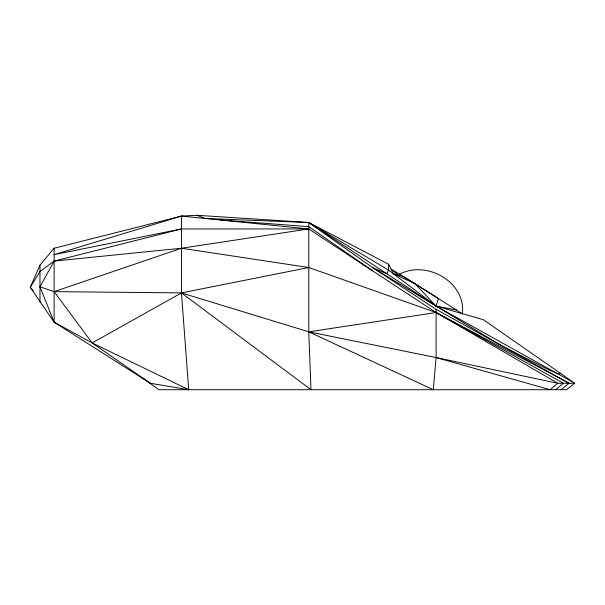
<?xml version="1.0" encoding="UTF-8"?>
<svg xmlns="http://www.w3.org/2000/svg" width="605" height="605" viewBox="0 0 605 605"><rect width="100%" height="100%" fill="white"/><g stroke="black" fill="none" stroke-linecap="round" stroke-linejoin="round"><path stroke-width="0.91" d="M33.237 290.831L30.25 287.277L39.975 271.547L54.117 261.095L181.447 248.232L308.777 228.94L181.447 216.076L181.447 292.911L188.707 389.711L150.32 383.275L54.117 322.185L30.25 287.277L39.975 265.111L54.117 248.232L181.447 216.076L197.018 215.289L308.777 222.511L372.438 267.523L436.107 309.321L436.107 357.555L433.278 389.711L308.777 331.835L181.447 292.911L54.117 291.64L39.975 286.815L54.117 261.095L181.447 228.94L308.777 228.94L436.107 312.535L557.772 383.275L574.75 383.275L566.431 389.711L158.812 389.711L142.629 377.875M462.371 314.282C466.455 282.089 426.51 259.666 399.255 274.337M39.975 286.815L54.117 322.185L92.164 342.929L181.447 292.911L310.993 389.711L308.777 331.835L308.777 222.511L436.107 306.107L483.395 319.712L574.75 383.275L436.107 306.107L438.383 298.537L402.892 276.266L393.424 273.77L388.614 264.279L308.777 222.511L205.216 218.481L197.018 215.289M555.564 389.711L563.429 383.275L436.107 312.535L308.777 267.523L181.447 248.232L54.117 291.64L92.164 342.929L150.32 383.275M560.994 389.711L569.093 383.275L436.107 309.321M181.447 216.076L54.117 254.66L181.447 228.94M181.447 292.911L308.777 267.523M560.888 373.633L557.417 373.633L546.633 368.808L499.768 344.691L372.438 267.523L386.867 273.778L388.614 270.132L388.614 264.279M220.341 220.008L308.777 226.633L372.438 270.738M308.777 222.511L388.614 270.132L436.107 306.107L456.374 309.987M436.107 357.555L550.127 389.711L557.772 383.275L436.107 357.555L308.777 331.835L436.107 312.535L569.093 383.275M393.424 273.77L414.765 283.511L461.993 313.556M92.164 342.929L188.707 389.711M398.158 275.018L391.019 269.028L414.765 283.511L436.107 306.107M54.117 248.232L54.117 322.185M39.975 265.111L39.975 302.092"/></g></svg>
